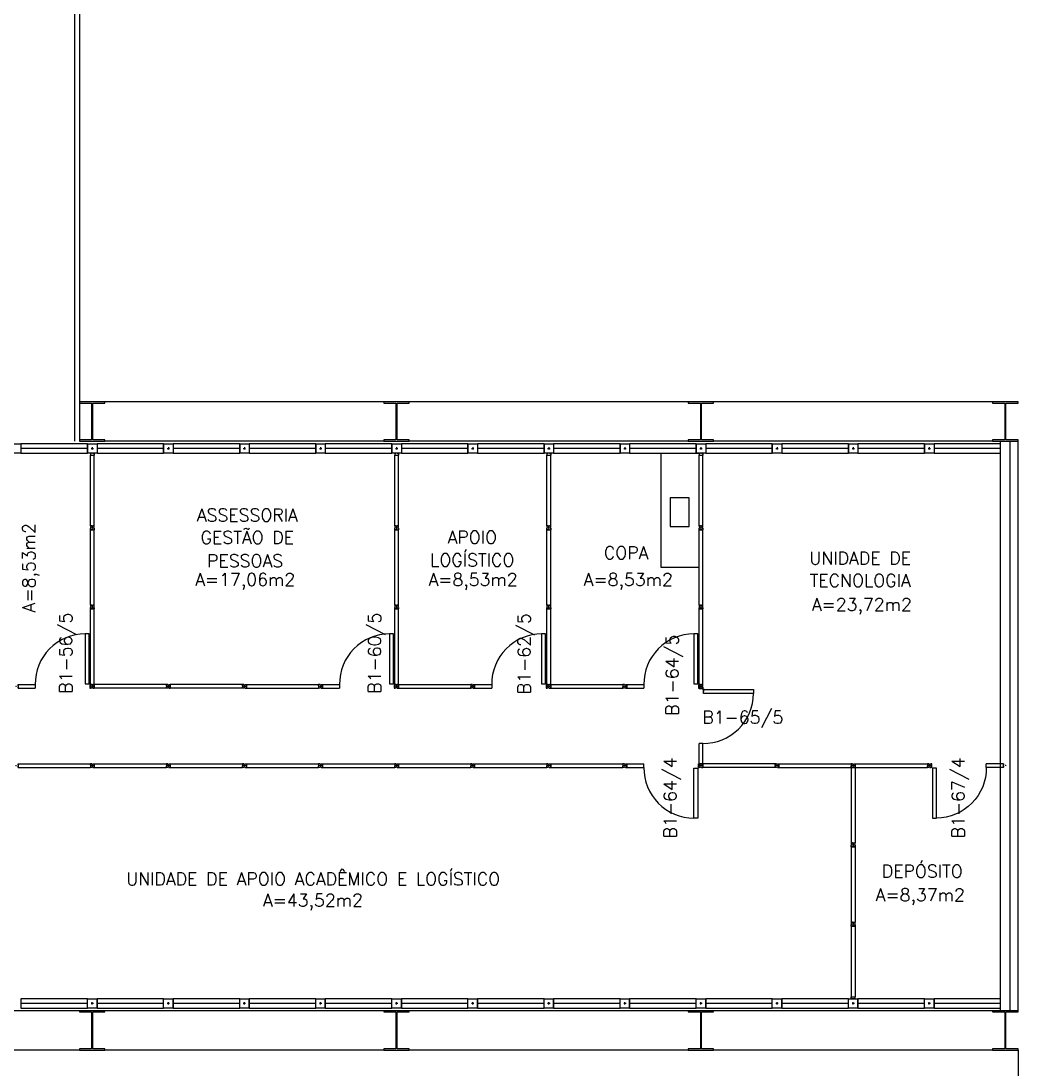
# Model space of a CAD drawing. Header units: centimetres. Extents: x -29 to 78, y -13 to 56.
# Drawn here: x 37.89 to 53.62, y 16.89 to 33.41 of the extents above; entities that cross this region are included whole.
import ezdxf
from ezdxf.enums import TextEntityAlignment as Align

# ---------------------------------------------------------------- set-up
doc = ezdxf.new("R2010")
doc.units = ezdxf.units.CM
doc.header["$LTSCALE"] = 0.01
doc.header["$MEASUREMENT"] = 0
doc.layers.get('0').update_dxf_attribs({"color": 1, "linetype": 'CONTINUOUS'})
for name, color, linetype in [('ALV', 2, 'CONTINUOUS'), ('AREA', 2, 'CONTINUOUS'), ('DIV', 2, 'CONTINUOUS'), ('ENDEREÇO', 2, 'CONTINUOUS'), ('ESQUA', 1, 'CONTINUOUS'), ('ESTRUTURA', 3, 'CONTINUOUS'), ('TEXTO', 2, 'CONTINUOUS')]:
    doc.layers.add(name, color=color, linetype=linetype)
doc.styles.add('UNB-100', font='simplex.shx', dxfattribs={"height": 0.2})

# ---------------------------------------------------------------- blocks, each defined once
blk = doc.blocks.new('VIGTA')
for p, q in [((0, 0.62), (4.4, 0.62)), ((0, 0), (4.4, 0))]:
    blk.add_line(p, q)
blk = doc.blocks.new('DIV12')
for p, q in [((-0.0051, 0), (0.0051, 0)), ((0, -0.0051), (0, 0.0051)), ((0.03, 0.03), (1.17, 0.03)), ((0.03, 0.03), (0.03, -0.03)), ((0.03, 0.009), (0.03, 0.027)), ((1.17, 0.03), (1.17, -0.03)), ((1.1949, 0), (1.2051, 0)), ((1.2051, 0), (1.1949, 0)), ((1.2, -0.0051), (1.2, 0.0051)), ((0.03, -0.03), (0.03, -0.009)), ((0.03, -0.009), (0.03, -0.027)), ((0.03, -0.03), (1.17, -0.03))]:
    blk.add_line(p, q)
blk = doc.blocks.new('MTT')
at = {"color": 2}
for p, q in [((-0.008, 0.03), (-0.03, 0.03)), ((-0.03, 0.03), (-0.03, 0.006)), ((-0.0205, 0.006), (-0.03, 0.006)), ((-0.0205, -0.006), (-0.0205, 0.006)), ((-0.008, 0.03), (-0.008, 0.02)), ((-0.008, 0.02), (0.008, 0.02)), ((-0.0051, 0), (0.0051, 0)), ((0, -0.0051), (0, 0.0051)), ((0.008, 0.03), (0.03, 0.03)), ((0.008, 0.03), (0.008, 0.02)), ((0.0205, -0.006), (0.0205, 0.006)), ((0.0205, 0.006), (0.03, 0.006)), ((0.03, 0.006), (0.03, 0.03)), ((-0.0205, -0.006), (-0.03, -0.006)), ((-0.03, -0.03), (-0.03, -0.006)), ((-0.008, -0.03), (-0.03, -0.03)), ((-0.008, -0.02), (0.008, -0.02)), ((-0.008, -0.03), (-0.008, -0.02)), ((0.008, -0.03), (0.008, -0.02)), ((0.008, -0.03), (0.03, -0.03)), ((0.0205, -0.006), (0.03, -0.006)), ((0.03, -0.006), (0.03, -0.03))]:
    blk.add_line(p, q, dxfattribs=at)
blk = doc.blocks.new('DIV125')
for p, q in [((-0.03, 1.22), (0.03, 1.22)), ((-0.03, 0.03), (-0.03, 1.22)), ((0.0051, 1.25), (-0.0051, 1.25)), ((0, 1.2551), (0, 1.2449)), ((0, 1.2449), (0, 1.2551)), ((0.03, 0.03), (0.03, 1.22)), ((-0.03, 0.03), (0.03, 0.03)), ((-0.009, 0.03), (-0.027, 0.03)), ((0.0051, 0), (-0.0051, 0)), ((0, -0.0051), (0, 0.0051)), ((0.009, 0.03), (0.027, 0.03)), ((0.03, 0.03), (0.009, 0.03))]:
    blk.add_line(p, q)
blk = doc.blocks.new('IMTT125')
for p, q in [((-0.03, -0.083), (-0.03, -0.105)), ((-0.03, -0.083), (-0.02, -0.083)), ((-0.03, -1.22), (-0.03, -0.105)), ((-0.03, -0.105), (0.03, -0.105)), ((-0.02, -0.083), (-0.02, -0.075)), ((0.02, -0.075), (-0.02, -0.075)), ((0, -0.0801), (0, -0.0699)), ((0.02, -0.083), (0.02, -0.075)), ((0.03, -0.083), (0.02, -0.083)), ((0.03, -0.083), (0.03, -0.105)), ((0.03, -1.22), (0.03, -0.105)), ((-0.03, -1.22), (0.03, -1.22)), ((-0.009, -1.22), (-0.027, -1.22)), ((0.0051, -1.25), (-0.0051, -1.25)), ((0, -1.2551), (0, -1.2449)), ((0.03, -1.22), (0.009, -1.22)), ((0.009, -1.22), (0.027, -1.22))]:
    blk.add_line(p, q)
blk = doc.blocks.new('PD12')
at = {"color": 2}
for p, q in [((-0.05, 0.827), (-0.113, 0.827)), ((-0.113, 0.827), (-0.113, 0.04)), ((-0.05, 0.04), (-0.05, 0.827)), ((-1.205, 0), (-1.195, 0)), ((-1.2, -0.005), (-1.2, 0.005)), ((-1.17, 0.03), (-1.17, -0.03)), ((-1.17, 0.03), (-0.9, 0.03)), ((-1.17, 0.009), (-1.17, 0.027)), ((-0.9, 0.03), (-0.9, -0.03)), ((-0.113, 0.04), (-0.05, 0.04)), ((-0.04, 0.03), (-0.04, -0.03)), ((-0.04, 0.03), (-0.03, 0.03)), ((-0.03, 0.03), (-0.03, -0.03)), ((0.005, 0), (-0.005, 0)), ((-0.005, 0), (0.005, 0)), ((0, -0.005), (0, 0.005)), ((-1.17, -0.009), (-1.17, -0.027)), ((-1.17, -0.03), (-1.17, -0.009)), ((-1.17, -0.03), (-0.9, -0.03)), ((-0.04, -0.03), (-0.03, -0.03))]:
    blk.add_line(p, q, dxfattribs=at)
at = {"color": 1}
blk.add_arc((-0.113, 0.04), 0.787, 90, 180.7004, dxfattribs=at)
blk = doc.blocks.new('PE12')
at = {"color": 2}
for p, q in [((0.05, 0.04), (0.05, 0.827)), ((0.05, 0.827), (0.113, 0.827)), ((0.113, 0.827), (0.113, 0.04)), ((-0.005, 0), (0.005, 0)), ((0.005, 0), (-0.005, 0)), ((0, -0.005), (0, 0.005)), ((0.03, 0.03), (0.03, -0.03)), ((0.04, 0.03), (0.03, 0.03)), ((0.04, 0.03), (0.04, -0.03)), ((0.113, 0.04), (0.05, 0.04)), ((1.17, 0.03), (0.9, 0.03)), ((0.9, 0.03), (0.9, -0.03)), ((1.17, 0.03), (1.17, -0.03)), ((1.17, 0.009), (1.17, 0.027)), ((1.205, 0), (1.195, 0)), ((1.2, -0.005), (1.2, 0.005)), ((0.04, -0.03), (0.03, -0.03)), ((1.17, -0.03), (0.9, -0.03)), ((1.17, -0.009), (1.17, -0.027)), ((1.17, -0.03), (1.17, -0.009))]:
    blk.add_line(p, q, dxfattribs=at)
at = {"color": 1}
blk.add_arc((0.113, 0.04), 0.787, 359.2996, 90, dxfattribs=at)
blk = doc.blocks.new('PE125')
at = {"color": 2}
for p, q in [((0, -0.005), (0, 0.005)), ((0, 0.005), (0, -0.005)), ((-0.03, -0.04), (-0.03, -0.03)), ((0.03, -0.03), (-0.03, -0.03)), ((0.03, -0.04), (-0.03, -0.04)), ((-0.006, -0.023), (-0.006, -0.029)), ((-0.005, 0), (0.005, 0)), ((-0.005, -0.023), (-0.005, -0.028)), ((0.005, -0.03), (-0.005, -0.03)), ((-0.004, -0.021), (0.004, -0.021)), ((-0.004, -0.022), (0.004, -0.022)), ((0.004, -0.029), (-0.004, -0.029)), ((0, -0.04), (0, -0.042)), ((0.031, -0.042), (0, -0.042)), ((0.005, -0.023), (0.005, -0.028)), ((0.006, -0.023), (0.006, -0.029)), ((0.035, -0.04), (0.009, -0.04)), ((0.03, -0.04), (0.03, -0.03)), ((0.038, -0.048), (0.038, -0.081)), ((0.04, -0.081), (0.038, -0.081)), ((0.04, -0.045), (0.04, -0.071)), ((0.04, -0.113), (0.04, -0.05)), ((0.04, -0.05), (0.827, -0.05)), ((0.827, -0.113), (0.04, -0.113)), ((0.827, -0.05), (0.827, -0.113)), ((0.03, -0.9), (-0.03, -0.9)), ((-0.03, -1.22), (-0.03, -0.9)), ((0.03, -1.22), (0.03, -0.9)), ((-0.03, -1.22), (-0.009, -1.22)), ((0.03, -1.22), (-0.03, -1.22)), ((-0.009, -1.22), (-0.027, -1.22)), ((-0.006, -1.228), (-0.006, -1.221)), ((0.005, -1.22), (-0.005, -1.22)), ((-0.005, -1.228), (-0.005, -1.222)), ((-0.005, -1.25), (0.005, -1.25)), ((0.004, -1.221), (-0.004, -1.221)), ((-0.004, -1.229), (0.004, -1.229)), ((-0.004, -1.23), (0.004, -1.23)), ((0, -1.255), (0, -1.245)), ((0.005, -1.228), (0.005, -1.222)), ((0.006, -1.228), (0.006, -1.221)), ((0.009, -1.22), (0.027, -1.22))]:
    blk.add_line(p, q, dxfattribs=at)
blk.add_circle((0.035, -0.045), 0.00461, dxfattribs=at)
for centre, radius, start, end in [((-0.004, -0.023), 0.002, 90, 180), ((-0.005, -0.029), 0.001, 180, 270), ((-0.004, -0.023), 0.001, 90, 180), ((-0.004, -0.028), 0.001, 180, 270), ((0.004, -0.023), 0.002, 0, 90), ((0.004, -0.023), 0.001, 360, 90), ((0.004, -0.028), 0.001, 270, 360), ((0.005, -0.029), 0.001, 270, 360), ((-0.005, -1.221), 0.001, 90, 180), ((-0.004, -1.228), 0.002, 180, 270), ((-0.004, -1.222), 0.001, 90, 180), ((-0.004, -1.228), 0.001, 180, 270), ((0.004, -1.222), 0.001, 0, 90), ((0.004, -1.228), 0.002, 270, 0), ((0.004, -1.228), 0.001, 270, 0), ((0.005, -1.221), 0.001, 0, 90)]:
    blk.add_arc(centre, radius, start, end, dxfattribs=at)
at = {"color": 1}
blk.add_arc((0.04, -0.113), 0.787, 269.2996, 0, dxfattribs=at)

msp = doc.modelspace()

# ---------------------------------------------------------------- linework, layer by layer
msp.add_line((53.617, 17.188), (53.617, 16.588))
at = {"layer": 'ALV'}
for p, q in [((38.737, 37.008), (38.737, 26.788)), ((38.817, 36.988), (38.817, 26.788)), ((53.342, 17.808), (53.342, 26.788)), ((53.492, 17.808), (53.492, 26.788)), ((53.617, 17.808), (53.617, 26.788))]:
    msp.add_line(p, q, dxfattribs=at)
at = {"layer": 'ESQUA'}
for p, q in [((37.742, 26.748), (37.892, 26.748)), ((37.892, 26.748), (37.892, 26.598)), ((38.942, 26.748), (37.892, 26.748)), ((37.892, 26.748), (37.892, 26.598)), ((38.942, 26.673), (37.892, 26.673)), ((38.942, 26.598), (38.942, 26.748)), ((38.942, 26.748), (39.092, 26.748)), ((38.942, 26.748), (38.942, 26.598)), ((38.999, 26.673), (39.036, 26.673)), ((39.017, 26.692), (39.017, 26.655)), ((39.092, 26.748), (39.092, 26.598)), ((40.142, 26.748), (39.092, 26.748)), ((39.092, 26.748), (39.092, 26.598)), ((40.142, 26.673), (39.092, 26.673)), ((40.142, 26.748), (40.292, 26.748)), ((40.142, 26.748), (40.142, 26.598)), ((40.142, 26.598), (40.142, 26.748)), ((40.199, 26.673), (40.236, 26.673)), ((40.217, 26.692), (40.217, 26.655)), ((40.292, 26.748), (40.292, 26.598)), ((41.342, 26.748), (40.292, 26.748)), ((40.292, 26.748), (40.292, 26.598)), ((41.342, 26.673), (40.292, 26.673)), ((41.342, 26.598), (41.342, 26.748)), ((41.342, 26.748), (41.492, 26.748)), ((41.342, 26.748), (41.342, 26.598)), ((41.399, 26.673), (41.436, 26.673)), ((41.417, 26.692), (41.417, 26.655)), ((41.492, 26.748), (41.492, 26.598)), ((42.542, 26.748), (41.492, 26.748)), ((41.492, 26.748), (41.492, 26.598)), ((42.542, 26.673), (41.492, 26.673)), ((42.542, 26.748), (42.692, 26.748)), ((42.542, 26.748), (42.542, 26.598)), ((42.542, 26.598), (42.542, 26.748)), ((42.599, 26.673), (42.636, 26.673)), ((42.617, 26.692), (42.617, 26.655)), ((43.742, 26.748), (42.692, 26.748)), ((42.692, 26.748), (42.692, 26.598)), ((42.692, 26.748), (42.692, 26.598)), ((43.742, 26.673), (42.692, 26.673)), ((43.742, 26.598), (43.742, 26.748)), ((43.742, 26.748), (43.892, 26.748)), ((43.742, 26.748), (43.742, 26.598)), ((43.799, 26.673), (43.836, 26.673)), ((43.817, 26.692), (43.817, 26.655)), ((43.892, 26.748), (43.892, 26.598)), ((44.942, 26.748), (43.892, 26.748)), ((43.892, 26.748), (43.892, 26.598)), ((44.942, 26.673), (43.892, 26.673)), ((44.942, 26.748), (45.092, 26.748)), ((44.942, 26.748), (44.942, 26.598)), ((44.942, 26.598), (44.942, 26.748)), ((44.999, 26.673), (45.036, 26.673)), ((45.017, 26.692), (45.017, 26.655)), ((46.142, 26.748), (45.092, 26.748)), ((45.092, 26.748), (45.092, 26.598)), ((45.092, 26.748), (45.092, 26.598)), ((46.142, 26.673), (45.092, 26.673)), ((46.142, 26.598), (46.142, 26.748)), ((46.142, 26.748), (46.292, 26.748)), ((46.142, 26.748), (46.142, 26.598)), ((46.199, 26.673), (46.236, 26.673)), ((46.217, 26.692), (46.217, 26.655)), ((46.292, 26.748), (46.292, 26.598)), ((47.342, 26.748), (46.292, 26.748)), ((46.292, 26.748), (46.292, 26.598)), ((47.342, 26.673), (46.292, 26.673)), ((47.342, 26.748), (47.492, 26.748)), ((47.342, 26.748), (47.342, 26.598)), ((47.342, 26.598), (47.342, 26.748)), ((47.399, 26.673), (47.436, 26.673)), ((47.417, 26.692), (47.417, 26.655)), ((47.492, 26.748), (47.492, 26.598)), ((48.542, 26.748), (47.492, 26.748)), ((47.492, 26.748), (47.492, 26.598)), ((48.542, 26.673), (47.492, 26.673)), ((48.542, 26.598), (48.542, 26.748)), ((48.542, 26.748), (48.692, 26.748)), ((48.542, 26.748), (48.542, 26.598)), ((48.599, 26.673), (48.636, 26.673)), ((48.617, 26.692), (48.617, 26.655)), ((49.742, 26.748), (48.692, 26.748)), ((48.692, 26.748), (48.692, 26.598)), ((48.692, 26.748), (48.692, 26.598)), ((49.742, 26.673), (48.692, 26.673)), ((49.742, 26.598), (49.742, 26.748)), ((49.742, 26.748), (49.892, 26.748)), ((49.742, 26.748), (49.742, 26.598)), ((49.799, 26.673), (49.836, 26.673)), ((49.817, 26.692), (49.817, 26.655)), ((49.892, 26.748), (49.892, 26.598)), ((50.942, 26.748), (49.892, 26.748)), ((49.892, 26.748), (49.892, 26.598)), ((50.942, 26.673), (49.892, 26.673)), ((50.942, 26.598), (50.942, 26.748)), ((50.942, 26.748), (51.092, 26.748)), ((50.942, 26.748), (50.942, 26.598)), ((50.999, 26.673), (51.036, 26.673)), ((51.017, 26.692), (51.017, 26.655)), ((52.142, 26.748), (51.092, 26.748)), ((51.092, 26.748), (51.092, 26.598)), ((51.092, 26.748), (51.092, 26.598)), ((52.142, 26.673), (51.092, 26.673)), ((52.142, 26.598), (52.142, 26.748)), ((52.142, 26.748), (52.292, 26.748)), ((52.142, 26.748), (52.142, 26.598)), ((52.199, 26.673), (52.236, 26.673)), ((52.217, 26.692), (52.217, 26.655)), ((52.292, 26.748), (52.292, 26.598)), ((53.342, 26.748), (52.292, 26.748)), ((52.292, 26.748), (52.292, 26.598)), ((53.342, 26.673), (52.292, 26.673)), ((53.342, 26.598), (53.342, 26.748)), ((37.892, 26.598), (37.742, 26.598)), ((37.892, 26.598), (38.942, 26.598)), ((39.092, 26.598), (38.942, 26.598)), ((39.092, 26.598), (40.142, 26.598)), ((40.292, 26.598), (40.142, 26.598)), ((40.292, 26.598), (41.342, 26.598)), ((41.492, 26.598), (41.342, 26.598)), ((41.492, 26.598), (42.542, 26.598)), ((42.692, 26.598), (42.542, 26.598)), ((42.692, 26.598), (43.742, 26.598)), ((43.892, 26.598), (43.742, 26.598)), ((43.892, 26.598), (44.942, 26.598)), ((45.092, 26.598), (44.942, 26.598)), ((45.092, 26.598), (46.142, 26.598)), ((46.292, 26.598), (46.142, 26.598)), ((46.292, 26.598), (47.342, 26.598)), ((47.492, 26.598), (47.342, 26.598)), ((47.492, 26.598), (48.542, 26.598)), ((48.692, 26.598), (48.542, 26.598)), ((48.692, 26.598), (49.742, 26.598)), ((49.892, 26.598), (49.742, 26.598)), ((49.892, 26.598), (50.942, 26.598)), ((51.092, 26.598), (50.942, 26.598)), ((51.092, 26.598), (52.142, 26.598)), ((52.292, 26.598), (52.142, 26.598)), ((52.292, 26.598), (53.342, 26.598)), ((38.942, 17.998), (37.892, 17.998)), ((37.892, 17.998), (37.892, 17.848)), ((38.942, 17.923), (37.892, 17.923)), ((37.892, 17.848), (38.942, 17.848)), ((38.942, 17.848), (38.942, 17.998)), ((38.942, 17.998), (39.092, 17.998)), ((38.942, 17.848), (38.942, 17.998)), ((39.092, 17.848), (38.942, 17.848)), ((39.036, 17.923), (38.999, 17.923)), ((39.017, 17.905), (39.017, 17.942)), ((39.092, 17.848), (39.092, 17.998)), ((40.142, 17.998), (39.092, 17.998)), ((39.092, 17.998), (39.092, 17.848)), ((40.142, 17.923), (39.092, 17.923)), ((39.092, 17.848), (40.142, 17.848)), ((40.142, 17.998), (40.292, 17.998)), ((40.142, 17.848), (40.142, 17.998)), ((40.142, 17.848), (40.142, 17.998)), ((40.292, 17.848), (40.142, 17.848)), ((40.236, 17.923), (40.199, 17.923)), ((40.217, 17.905), (40.217, 17.942)), ((40.292, 17.848), (40.292, 17.998)), ((41.342, 17.998), (40.292, 17.998)), ((40.292, 17.998), (40.292, 17.848)), ((41.342, 17.923), (40.292, 17.923)), ((40.292, 17.848), (41.342, 17.848)), ((41.342, 17.848), (41.342, 17.998)), ((41.342, 17.998), (41.492, 17.998)), ((41.342, 17.848), (41.342, 17.998)), ((41.492, 17.848), (41.342, 17.848)), ((41.436, 17.923), (41.399, 17.923)), ((41.417, 17.905), (41.417, 17.942)), ((41.492, 17.848), (41.492, 17.998)), ((42.542, 17.998), (41.492, 17.998)), ((41.492, 17.998), (41.492, 17.848)), ((42.542, 17.923), (41.492, 17.923)), ((41.492, 17.848), (42.542, 17.848)), ((42.542, 17.998), (42.692, 17.998)), ((42.542, 17.848), (42.542, 17.998)), ((42.542, 17.848), (42.542, 17.998)), ((42.692, 17.848), (42.542, 17.848)), ((42.636, 17.923), (42.599, 17.923)), ((42.617, 17.905), (42.617, 17.942)), ((43.742, 17.998), (42.692, 17.998)), ((42.692, 17.998), (42.692, 17.848)), ((42.692, 17.848), (42.692, 17.998)), ((43.742, 17.923), (42.692, 17.923)), ((42.692, 17.848), (43.742, 17.848)), ((43.742, 17.848), (43.742, 17.998)), ((43.742, 17.998), (43.892, 17.998)), ((43.742, 17.848), (43.742, 17.998)), ((43.892, 17.848), (43.742, 17.848)), ((43.836, 17.923), (43.799, 17.923)), ((43.817, 17.905), (43.817, 17.942)), ((43.892, 17.848), (43.892, 17.998)), ((44.942, 17.998), (43.892, 17.998)), ((43.892, 17.998), (43.892, 17.848)), ((44.942, 17.923), (43.892, 17.923)), ((43.892, 17.848), (44.942, 17.848)), ((44.942, 17.998), (45.092, 17.998)), ((44.942, 17.848), (44.942, 17.998)), ((44.942, 17.848), (44.942, 17.998)), ((45.092, 17.848), (44.942, 17.848)), ((45.036, 17.923), (44.999, 17.923)), ((45.017, 17.905), (45.017, 17.942)), ((46.142, 17.998), (45.092, 17.998)), ((45.092, 17.998), (45.092, 17.848)), ((45.092, 17.848), (45.092, 17.998)), ((46.142, 17.923), (45.092, 17.923)), ((45.092, 17.848), (46.142, 17.848)), ((46.142, 17.848), (46.142, 17.998)), ((46.142, 17.998), (46.292, 17.998)), ((46.142, 17.848), (46.142, 17.998)), ((46.292, 17.848), (46.142, 17.848)), ((46.236, 17.923), (46.199, 17.923)), ((46.217, 17.905), (46.217, 17.942)), ((46.292, 17.848), (46.292, 17.998)), ((47.342, 17.998), (46.292, 17.998)), ((46.292, 17.998), (46.292, 17.848)), ((47.342, 17.923), (46.292, 17.923)), ((46.292, 17.848), (47.342, 17.848)), ((47.342, 17.998), (47.492, 17.998)), ((47.342, 17.848), (47.342, 17.998)), ((47.342, 17.848), (47.342, 17.998)), ((47.492, 17.848), (47.342, 17.848)), ((47.436, 17.923), (47.399, 17.923)), ((47.417, 17.905), (47.417, 17.942)), ((47.492, 17.848), (47.492, 17.998)), ((48.542, 17.998), (47.492, 17.998)), ((47.492, 17.998), (47.492, 17.848)), ((48.542, 17.923), (47.492, 17.923)), ((47.492, 17.848), (48.542, 17.848)), ((48.542, 17.848), (48.542, 17.998)), ((48.542, 17.998), (48.692, 17.998)), ((48.542, 17.848), (48.542, 17.998)), ((48.692, 17.848), (48.542, 17.848)), ((48.636, 17.923), (48.599, 17.923)), ((48.617, 17.905), (48.617, 17.942)), ((49.742, 17.998), (48.692, 17.998)), ((48.692, 17.998), (48.692, 17.848)), ((48.692, 17.848), (48.692, 17.998)), ((49.742, 17.923), (48.692, 17.923)), ((48.692, 17.848), (49.742, 17.848)), ((49.742, 17.848), (49.742, 17.998)), ((49.742, 17.998), (49.892, 17.998)), ((49.742, 17.848), (49.742, 17.998)), ((49.892, 17.848), (49.742, 17.848)), ((49.836, 17.923), (49.799, 17.923)), ((49.817, 17.905), (49.817, 17.942)), ((49.892, 17.848), (49.892, 17.998)), ((50.942, 17.998), (49.892, 17.998)), ((49.892, 17.998), (49.892, 17.848)), ((50.942, 17.923), (49.892, 17.923)), ((49.892, 17.848), (50.942, 17.848)), ((50.942, 17.848), (50.942, 17.998)), ((50.942, 17.998), (51.092, 17.998)), ((50.942, 17.848), (50.942, 17.998)), ((51.092, 17.848), (50.942, 17.848)), ((51.036, 17.923), (50.999, 17.923)), ((51.017, 17.905), (51.017, 17.942)), ((52.142, 17.998), (51.092, 17.998)), ((51.092, 17.998), (51.092, 17.848)), ((51.092, 17.848), (51.092, 17.998)), ((52.142, 17.923), (51.092, 17.923)), ((51.092, 17.848), (52.142, 17.848)), ((52.142, 17.848), (52.142, 17.998)), ((52.142, 17.998), (52.292, 17.998)), ((52.142, 17.848), (52.142, 17.998)), ((52.292, 17.848), (52.142, 17.848)), ((52.236, 17.923), (52.199, 17.923)), ((52.217, 17.905), (52.217, 17.942)), ((52.292, 17.848), (52.292, 17.998)), ((53.342, 17.998), (52.292, 17.998)), ((52.292, 17.998), (52.292, 17.848)), ((53.342, 17.923), (52.292, 17.923)), ((52.292, 17.848), (53.342, 17.848)), ((53.342, 17.848), (53.342, 17.998))]:
    msp.add_line(p, q, dxfattribs=at)
at = {"layer": 'ESTRUTURA'}
for points in [[(38.817, 26.808), (38.817, 26.788), (39.217, 26.788), (39.217, 26.808), (39.027, 26.808), (39.027, 27.388), (39.217, 27.388), (39.217, 27.408), (38.817, 27.408), (38.817, 27.388), (39.007, 27.388), (39.007, 26.808)], [(43.617, 26.808), (43.617, 26.788), (44.017, 26.788), (44.017, 26.808), (43.827, 26.808), (43.827, 27.388), (44.017, 27.388), (44.017, 27.408), (43.617, 27.408), (43.617, 27.388), (43.807, 27.388), (43.807, 26.808)], [(48.417, 26.808), (48.417, 26.788), (48.817, 26.788), (48.817, 26.808), (48.627, 26.808), (48.627, 27.388), (48.817, 27.388), (48.817, 27.408), (48.417, 27.408), (48.417, 27.388), (48.607, 27.388), (48.607, 26.808)], [(53.217, 26.808), (53.217, 26.788), (53.617, 26.788), (53.617, 26.808), (53.427, 26.808), (53.427, 27.388), (53.617, 27.388), (53.617, 27.408), (53.217, 27.408), (53.217, 27.388), (53.407, 27.388), (53.407, 26.808)], [(38.817, 17.208), (38.817, 17.188), (39.217, 17.188), (39.217, 17.208), (39.027, 17.208), (39.027, 17.788), (39.217, 17.788), (39.217, 17.808), (38.817, 17.808), (38.817, 17.788), (39.007, 17.788), (39.007, 17.208)], [(43.617, 17.208), (43.617, 17.188), (44.017, 17.188), (44.017, 17.208), (43.827, 17.208), (43.827, 17.788), (44.017, 17.788), (44.017, 17.808), (43.617, 17.808), (43.617, 17.788), (43.807, 17.788), (43.807, 17.208)], [(48.417, 17.208), (48.417, 17.188), (48.817, 17.188), (48.817, 17.208), (48.627, 17.208), (48.627, 17.788), (48.817, 17.788), (48.817, 17.808), (48.417, 17.808), (48.417, 17.788), (48.607, 17.788), (48.607, 17.208)], [(53.217, 17.208), (53.217, 17.188), (53.617, 17.188), (53.617, 17.208), (53.427, 17.208), (53.427, 17.788), (53.617, 17.788), (53.617, 17.808), (53.217, 17.808), (53.217, 17.788), (53.407, 17.788), (53.407, 17.208)]]:
    msp.add_lwpolyline(points, close=True, dxfattribs=at)
at = {"layer": 'TEXTO'}
for p, q in [((47.987, 24.798), (47.987, 26.598)), ((47.987, 26.598), (48.597, 26.594)), ((48.587, 24.798), (47.987, 24.798))]:
    msp.add_line(p, q, dxfattribs=at)
msp.add_lwpolyline([(48.133, 25.445), (48.433, 25.445), (48.433, 25.895), (48.133, 25.895)], close=True, dxfattribs=at)

# ---------------------------------------------------------------- block references
at = {"rotation": 180}
for p in [(43.617, 27.408), (48.417, 27.408), (53.217, 27.408), (38.817, 17.808), (43.617, 17.808), (48.417, 17.808), (53.217, 17.808)]:
    msp.add_blockref('VIGTA', p, dxfattribs=at)
at = {"layer": 'DIV'}
for name, p in [('IMTT125', (39.017, 26.673)), ('IMTT125', (43.817, 26.673)), ('IMTT125', (46.217, 26.673)), ('IMTT125', (48.617, 26.673)), ('MTT', (39.017, 25.423)), ('MTT', (43.817, 25.423)), ('MTT', (46.217, 25.423)), ('MTT', (48.617, 25.423)), ('DIV125', (39.017, 24.173)), ('DIV125', (43.817, 24.173)), ('DIV125', (46.217, 24.173)), ('DIV125', (48.617, 24.173)), ('MTT', (39.017, 24.173)), ('DIV125', (39.017, 22.923)), ('MTT', (43.817, 24.173)), ('DIV125', (43.817, 22.923)), ('MTT', (46.217, 24.173)), ('DIV125', (46.217, 22.923)), ('MTT', (48.617, 24.173)), ('DIV125', (48.617, 22.923)), ('PD12', (39.017, 22.923)), ('PD12', (43.817, 22.923)), ('PD12', (46.217, 22.923)), ('PD12', (48.617, 22.923)), ('MTT', (39.017, 22.923)), ('MTT', (41.417, 22.923)), ('DIV12', (41.417, 22.923)), ('MTT', (43.817, 22.923)), ('DIV12', (43.817, 22.923)), ('MTT', (45.017, 22.923)), ('MTT', (46.217, 22.923)), ('DIV12', (46.217, 22.923)), ('MTT', (47.417, 22.923)), ('MTT', (48.617, 22.923)), ('PE125', (48.617, 22.923)), ('DIV12', (37.817, 21.673)), ('DIV12', (39.017, 21.673)), ('MTT', (40.217, 21.673)), ('DIV12', (40.217, 21.673)), ('MTT', (41.417, 21.673)), ('MTT', (41.417, 21.673)), ('DIV12', (41.417, 21.673)), ('MTT', (42.617, 21.673)), ('DIV12', (42.617, 21.673)), ('MTT', (43.817, 21.673)), ('DIV12', (43.817, 21.673)), ('MTT', (45.017, 21.673)), ('DIV12', (45.017, 21.673)), ('MTT', (46.217, 21.673)), ('MTT', (46.217, 21.673)), ('DIV12', (46.217, 21.673)), ('MTT', (47.417, 21.673)), ('MTT', (48.617, 21.673)), ('MTT', (49.817, 21.673)), ('DIV12', (49.817, 21.673)), ('MTT', (51.017, 21.673)), ('DIV12', (51.017, 21.673)), ('MTT', (52.217, 21.673))]:
    msp.add_blockref(name, p, dxfattribs=at)
at = {"layer": 'DIV', "xscale": -1}
for name, p in [('DIV12', (40.217, 22.923)), ('MTT', (40.217, 22.923)), ('DIV12', (41.417, 22.923)), ('MTT', (42.617, 22.923)), ('MTT', (39.017, 21.673)), ('DIV12', (49.817, 21.673))]:
    msp.add_blockref(name, p, dxfattribs=at)
at = {"layer": 'DIV', "rotation": 180}
msp.add_blockref('PE12', (48.617, 21.673), dxfattribs=at)
at = {"layer": 'DIV', "xscale": -1, "rotation": 180}
for name, p in [('DIV125', (51.017, 21.673)), ('PE12', (52.217, 21.673)), ('MTT', (51.017, 20.423)), ('DIV125', (51.017, 20.423)), ('MTT', (51.017, 19.173)), ('IMTT125', (51.017, 17.923))]:
    msp.add_blockref(name, p, dxfattribs=at)

# ---------------------------------------------------------------- texts
at = {"layer": 'AREA', "style": 'UNB-100'}
msp.add_text('A=8,53m2', height=0.2, rotation=90, dxfattribs=at).set_placement((38.119, 24.794), align=Align.CENTER)
for s, p in [('A=17,06m2', (41.429, 24.507)), ('A=8,53m2', (45.023, 24.507)), ('A=8,53m2', (47.471, 24.507)), ('A=23,72m2', (51.154, 24.114)), ('A=8,37m2', (52.076, 19.535)), ('A=43,52m2', (42.497, 19.45))]:
    msp.add_text(s, height=0.2, dxfattribs=at).set_placement(p, align=Align.CENTER)
at = {"layer": 'ENDEREÇO', "char_height": 0.2, "rotation": 90, "style": 'UNB-100'}
for s, insert, width, attachment_point in [('B1-56/5', (38.5, 22.807), 1.2505, 1), ('B1-60/5', (43.637, 22.807), 1.2505, 7), ('B1-62/5', (45.994, 22.799), 1.3084, 7), ('B1-64/5', (48.062, 22.461), 1.57756, 1), ('B1-64/4', (48.031, 20.526), 1.27473, 1), ('B1-67/4', (52.573, 20.526), 1.27473, 1)]:
    msp.add_mtext(s, dxfattribs=dict(at, insert=insert, width=width, attachment_point=attachment_point))
at = {"layer": 'ENDEREÇO', "insert": (48.639, 22.535), "char_height": 0.2, "width": 2.04211, "attachment_point": 1, "style": 'UNB-100'}
msp.add_mtext('B1-65/5', dxfattribs=at)
at = {"layer": 'TEXTO', "style": 'UNB-100'}
for s, p in [('ASSESSORIA ', (41.531, 25.524)), ('GESTÃO DE ', (41.531, 25.17)), ('APOIO', (45.01, 25.173)), ('COPA', (47.437, 24.929)), ('PESSOAS', (41.427, 24.802)), ('LOGÍSTICO', (45.01, 24.815)), ('UNIDADE DE', (51.128, 24.844)), ('TECNOLOGIA', (51.128, 24.492)), ('DEPÓSITO', (52.107, 19.908)), ('UNIDADE DE APOIO ACADÊMICO E LOGÍSTICO', (42.501, 19.786))]:
    msp.add_text(s, height=0.2, dxfattribs=at).set_placement(p, align=Align.CENTER)

doc.saveas('drawing.dxf')
